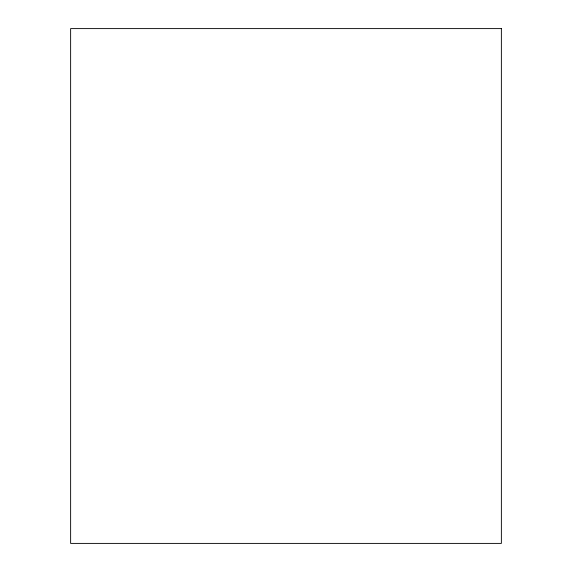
<?xml version="1.0" encoding="UTF-8"?>
<svg xmlns="http://www.w3.org/2000/svg" width="572" height="572" viewBox="0 0 572 572"><rect width="100%" height="100%" fill="white"/><g stroke="black" fill="none" stroke-linecap="round" stroke-linejoin="round"><path stroke-width="0.86" d="M501.372 28.6L70.628 28.6L70.628 543.4L501.372 543.4L501.372 28.6"/></g></svg>
